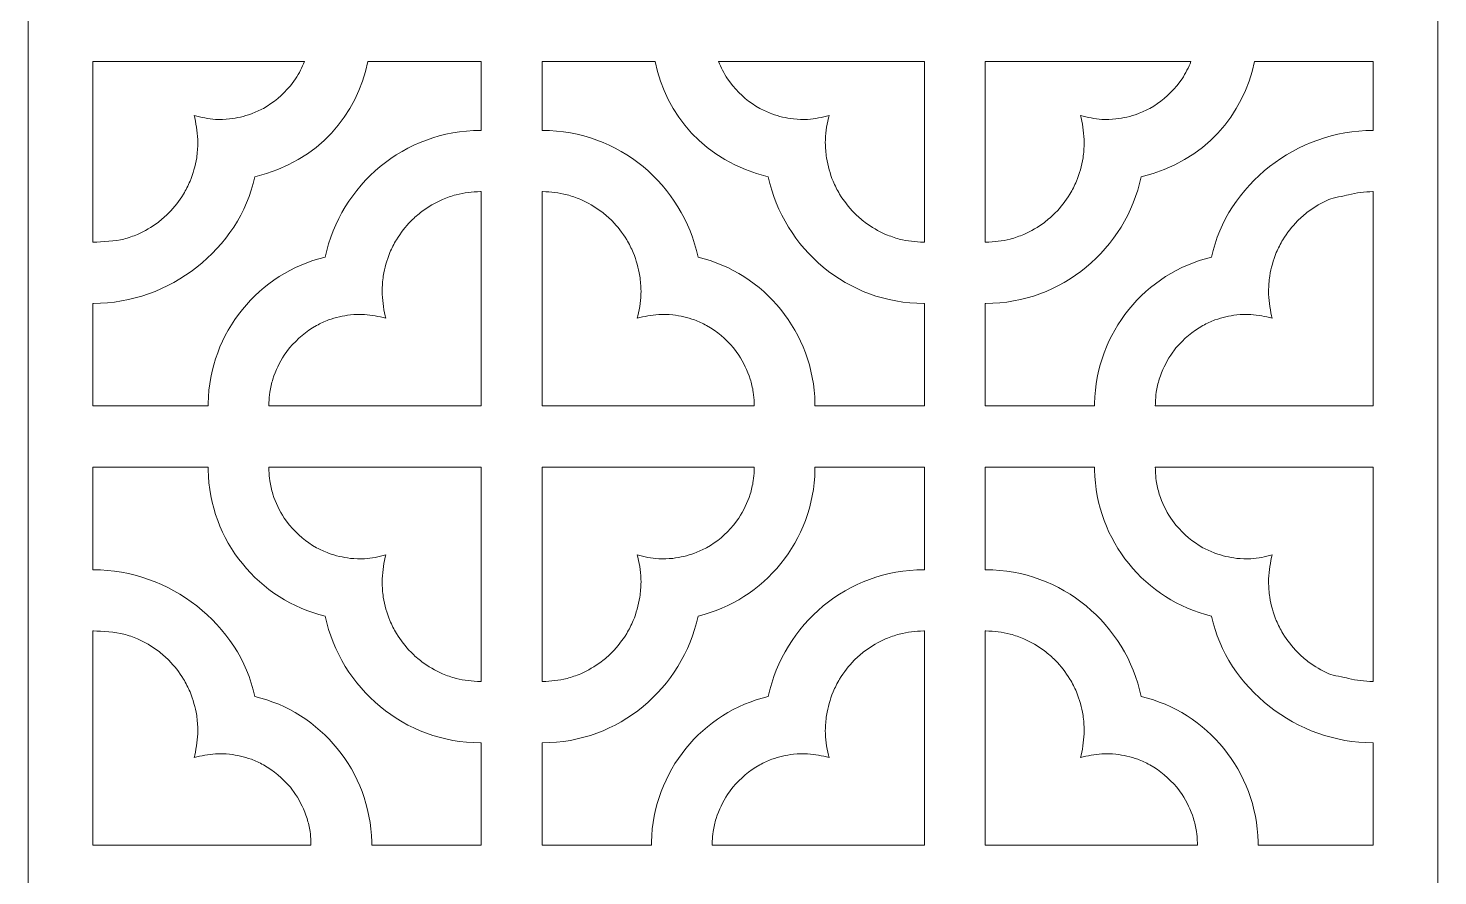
# Model space of a CAD drawing. Header units: centimetres. Extents: x -20.1 to -10.4, y -9.5 to 9.5.
# Drawn here: x -20.102 to -15.43, y -5.005 to -2.195 of the extents above; entities that cross this region are included whole.
import ezdxf

# ---------------------------------------------------------------- set-up
doc = ezdxf.new("R2010")
doc.units = ezdxf.units.CM
doc.header["$MEASUREMENT"] = 0
doc.layers.add('layer 1', color=7, linetype='Continuous')

msp = doc.modelspace()

# ---------------------------------------------------------------- linework, layer by layer
at = {"layer": 'layer 1', "color": 250, "lineweight": 9}
for points, knots in [([(-20.10224, 9.5), (-20.10224, 9.5), (-15.43014, 9.5), (-15.43014, 9.5), (-15.43014, 9.5), (-15.43014, 9.5), (-15.43014, -9.5), (-15.43014, -9.5), (-15.43014, -9.5), (-15.43014, -9.5), (-20.10224, -9.5), (-20.10224, -9.5), (-20.10224, -9.5), (-20.10224, -9.5), (-20.10224, 9.5), (-20.10224, 9.5)], [0, 0, 0, 0, 0.2, 0.2, 0.2, 0.2, 0.4, 0.4, 0.4, 0.4, 0.6, 0.6, 0.6, 0.6, 1, 1, 1, 1]), ([(-18.60055, -2.3056), (-18.60055, -2.3056), (-18.60055, -2.3056), (-18.60055, -2.3056), (-18.60055, -2.3056), (-18.60055, -2.3056), (-18.97601, -2.3056), (-18.97601, -2.3056), (-18.97601, -2.3056), (-19.01273, -2.48016), (-19.1377, -2.63656), (-19.35104, -2.68724), (-19.35104, -2.68724), (-19.40245, -2.92702), (-19.63401, -3.1076), (-19.88623, -3.1076), (-19.88623, -3.1076), (-19.88645, -3.1076), (-19.88731, -3.1076), (-19.88844, -3.1076), (-19.88844, -3.1076), (-19.88844, -3.1076), (-19.88844, -3.44745), (-19.88844, -3.44745), (-19.88844, -3.44745), (-19.88844, -3.44745), (-19.50574, -3.44745), (-19.50574, -3.44745), (-19.50574, -3.44745), (-19.50574, -3.44372), (-19.5057, -3.44034), (-19.5057, -3.43919), (-19.5057, -3.43919), (-19.50155, -3.20343), (-19.33706, -3.00601), (-19.11817, -2.95402), (-19.11817, -2.95402), (-19.06679, -2.71423), (-18.855, -2.53366), (-18.60279, -2.53366), (-18.60279, -2.53366), (-18.60264, -2.53366), (-18.6018, -2.53366), (-18.60055, -2.53366), (-18.60055, -2.53366), (-18.60055, -2.45764), (-18.60055, -2.38161), (-18.60055, -2.3056)], [0, 0, 0, 0, 0.0769231, 0.0769231, 0.0769231, 0.0769231, 0.1538462, 0.1538462, 0.1538462, 0.1538462, 0.2307692, 0.2307692, 0.2307692, 0.2307692, 0.3076923, 0.3076923, 0.3076923, 0.3076923, 0.3846154, 0.3846154, 0.3846154, 0.3846154, 0.4615385, 0.4615385, 0.4615385, 0.4615385, 0.5384615, 0.5384615, 0.5384615, 0.5384615, 0.6153846, 0.6153846, 0.6153846, 0.6153846, 0.6923077, 0.6923077, 0.6923077, 0.6923077, 0.7692308, 0.7692308, 0.7692308, 0.7692308, 0.8461538, 0.8461538, 0.8461538, 0.8461538, 1, 1, 1, 1]), ([(-19.18643, -2.3056), (-19.18643, -2.3056), (-19.18643, -2.3056), (-19.18643, -2.3056), (-19.18643, -2.3056), (-19.18643, -2.3056), (-19.88844, -2.3056), (-19.88844, -2.3056), (-19.88844, -2.3056), (-19.88844, -2.3056), (-19.88844, -2.90446), (-19.88844, -2.90446), (-19.88844, -2.90446), (-19.88731, -2.90446), (-19.88645, -2.90447), (-19.88623, -2.90448), (-19.88623, -2.90448), (-19.85794, -2.90376), (-19.81276, -2.90056), (-19.78519, -2.89411), (-19.78519, -2.89411), (-19.76962, -2.88962), (-19.75502, -2.88462), (-19.73994, -2.87861), (-19.73994, -2.87861), (-19.71527, -2.86728), (-19.69382, -2.85478), (-19.67169, -2.83887), (-19.67169, -2.83887), (-19.65911, -2.82887), (-19.64755, -2.81872), (-19.63596, -2.80756), (-19.63596, -2.80756), (-19.61727, -2.78774), (-19.60193, -2.76805), (-19.58728, -2.74502), (-19.58728, -2.74502), (-19.57929, -2.73096), (-19.57227, -2.71717), (-19.56567, -2.7024), (-19.56567, -2.7024), (-19.55553, -2.6765), (-19.54871, -2.65217), (-19.54384, -2.62475), (-19.54384, -2.62475), (-19.54171, -2.60782), (-19.54046, -2.59163), (-19.54007, -2.57458), (-19.54007, -2.57458), (-19.54079, -2.54597), (-19.54395, -2.52029), (-19.55032, -2.49242), (-19.55032, -2.49242), (-19.55108, -2.48974), (-19.55183, -2.48711), (-19.55265, -2.48448), (-19.55265, -2.48448), (-19.52862, -2.49125), (-19.50623, -2.49518), (-19.48123, -2.49711), (-19.48123, -2.49711), (-19.46549, -2.49751), (-19.45052, -2.49714), (-19.43485, -2.49594), (-19.43485, -2.49594), (-19.40946, -2.49266), (-19.38682, -2.4874), (-19.36258, -2.47908), (-19.36258, -2.47908), (-19.34877, -2.47356), (-19.33589, -2.46765), (-19.3227, -2.46081), (-19.3227, -2.46081), (-19.28747, -2.44029), (-19.25994, -2.4173), (-19.23332, -2.38625), (-19.23332, -2.38625), (-19.23332, -2.38625), (-19.21586, -2.36267), (-19.21586, -2.36267), (-19.21586, -2.36267), (-19.20391, -2.34383), (-19.1941, -2.32484), (-19.18643, -2.3056)], [0, 0, 0, 0, 0.0454545, 0.0454545, 0.0454545, 0.0454545, 0.0909091, 0.0909091, 0.0909091, 0.0909091, 0.1363636, 0.1363636, 0.1363636, 0.1363636, 0.1818182, 0.1818182, 0.1818182, 0.1818182, 0.2272727, 0.2272727, 0.2272727, 0.2272727, 0.2727273, 0.2727273, 0.2727273, 0.2727273, 0.3181818, 0.3181818, 0.3181818, 0.3181818, 0.3636364, 0.3636364, 0.3636364, 0.3636364, 0.4090909, 0.4090909, 0.4090909, 0.4090909, 0.4545455, 0.4545455, 0.4545455, 0.4545455, 0.5, 0.5, 0.5, 0.5, 0.5454545, 0.5454545, 0.5454545, 0.5454545, 0.5909091, 0.5909091, 0.5909091, 0.5909091, 0.6363636, 0.6363636, 0.6363636, 0.6363636, 0.6818182, 0.6818182, 0.6818182, 0.6818182, 0.7272727, 0.7272727, 0.7272727, 0.7272727, 0.7727273, 0.7727273, 0.7727273, 0.7727273, 0.8181818, 0.8181818, 0.8181818, 0.8181818, 0.8636364, 0.8636364, 0.8636364, 0.8636364, 0.9090909, 0.9090909, 0.9090909, 0.9090909, 1, 1, 1, 1]), ([(-18.0247, -2.3056), (-18.0247, -2.3056), (-18.0247, -2.3056), (-18.0247, -2.3056), (-18.0247, -2.3056), (-18.0247, -2.3056), (-18.3985, -2.3056), (-18.3985, -2.3056), (-18.3985, -2.3056), (-18.3985, -2.38161), (-18.3985, -2.45764), (-18.3985, -2.53366), (-18.3985, -2.53366), (-18.39793, -2.53366), (-18.39754, -2.53366), (-18.39744, -2.53366), (-18.39744, -2.53366), (-18.14524, -2.53366), (-17.93345, -2.71423), (-17.88205, -2.95402), (-17.88205, -2.95402), (-17.66317, -3.00601), (-17.49867, -3.20343), (-17.49455, -3.43919), (-17.49455, -3.43919), (-17.49453, -3.44034), (-17.49453, -3.44372), (-17.49449, -3.44745), (-17.49449, -3.44745), (-17.49449, -3.44745), (-17.13158, -3.44745), (-17.13158, -3.44745), (-17.13158, -3.44745), (-17.13158, -3.44745), (-17.13158, -3.1076), (-17.13158, -3.1076), (-17.13158, -3.1076), (-17.13271, -3.1076), (-17.13357, -3.1076), (-17.13379, -3.1076), (-17.13379, -3.1076), (-17.38601, -3.1076), (-17.5978, -2.92702), (-17.64918, -2.68724), (-17.64918, -2.68724), (-17.86278, -2.63649), (-17.98793, -2.48014), (-18.0247, -2.3056)], [0, 0, 0, 0, 0.0769231, 0.0769231, 0.0769231, 0.0769231, 0.1538462, 0.1538462, 0.1538462, 0.1538462, 0.2307692, 0.2307692, 0.2307692, 0.2307692, 0.3076923, 0.3076923, 0.3076923, 0.3076923, 0.3846154, 0.3846154, 0.3846154, 0.3846154, 0.4615385, 0.4615385, 0.4615385, 0.4615385, 0.5384615, 0.5384615, 0.5384615, 0.5384615, 0.6153846, 0.6153846, 0.6153846, 0.6153846, 0.6923077, 0.6923077, 0.6923077, 0.6923077, 0.7692308, 0.7692308, 0.7692308, 0.7692308, 0.8461538, 0.8461538, 0.8461538, 0.8461538, 1, 1, 1, 1]), ([(-17.13158, -2.3056), (-17.13158, -2.3056), (-17.13158, -2.3056), (-17.13158, -2.3056), (-17.13158, -2.3056), (-17.13158, -2.3056), (-17.8138, -2.3056), (-17.8138, -2.3056), (-17.8138, -2.3056), (-17.80612, -2.32485), (-17.79634, -2.34383), (-17.78438, -2.36267), (-17.78438, -2.36267), (-17.78438, -2.36267), (-17.76691, -2.38625), (-17.76691, -2.38625), (-17.76691, -2.38625), (-17.74029, -2.4173), (-17.71276, -2.44029), (-17.67754, -2.46081), (-17.67754, -2.46081), (-17.66436, -2.46765), (-17.65143, -2.47356), (-17.63767, -2.47908), (-17.63767, -2.47908), (-17.61342, -2.4874), (-17.59078, -2.49266), (-17.56539, -2.49594), (-17.56539, -2.49594), (-17.54972, -2.49714), (-17.53471, -2.49751), (-17.51902, -2.49711), (-17.51902, -2.49711), (-17.49404, -2.49518), (-17.4716, -2.49125), (-17.4476, -2.48448), (-17.4476, -2.48448), (-17.44838, -2.48711), (-17.44916, -2.48974), (-17.4499, -2.49242), (-17.4499, -2.49242), (-17.4563, -2.52029), (-17.45944, -2.54597), (-17.46018, -2.57458), (-17.46018, -2.57458), (-17.45974, -2.59163), (-17.45853, -2.60782), (-17.4564, -2.62475), (-17.4564, -2.62475), (-17.45152, -2.65217), (-17.44471, -2.6765), (-17.43458, -2.7024), (-17.43458, -2.7024), (-17.42793, -2.71717), (-17.42092, -2.73096), (-17.41294, -2.74502), (-17.41294, -2.74502), (-17.39829, -2.76805), (-17.38301, -2.78774), (-17.36429, -2.80756), (-17.36429, -2.80756), (-17.35272, -2.81872), (-17.34111, -2.82887), (-17.32854, -2.83887), (-17.32854, -2.83887), (-17.30643, -2.85478), (-17.28498, -2.86728), (-17.26026, -2.87861), (-17.26026, -2.87861), (-17.24522, -2.88462), (-17.2306, -2.88962), (-17.21506, -2.89411), (-17.21506, -2.89411), (-17.18749, -2.90056), (-17.16208, -2.90376), (-17.13379, -2.90448), (-17.13379, -2.90448), (-17.13357, -2.90447), (-17.13271, -2.90446), (-17.13158, -2.90446), (-17.13158, -2.90446), (-17.13158, -2.70484), (-17.13158, -2.50522), (-17.13158, -2.3056)], [0, 0, 0, 0, 0.0454545, 0.0454545, 0.0454545, 0.0454545, 0.0909091, 0.0909091, 0.0909091, 0.0909091, 0.1363636, 0.1363636, 0.1363636, 0.1363636, 0.1818182, 0.1818182, 0.1818182, 0.1818182, 0.2272727, 0.2272727, 0.2272727, 0.2272727, 0.2727273, 0.2727273, 0.2727273, 0.2727273, 0.3181818, 0.3181818, 0.3181818, 0.3181818, 0.3636364, 0.3636364, 0.3636364, 0.3636364, 0.4090909, 0.4090909, 0.4090909, 0.4090909, 0.4545455, 0.4545455, 0.4545455, 0.4545455, 0.5, 0.5, 0.5, 0.5, 0.5454545, 0.5454545, 0.5454545, 0.5454545, 0.5909091, 0.5909091, 0.5909091, 0.5909091, 0.6363636, 0.6363636, 0.6363636, 0.6363636, 0.6818182, 0.6818182, 0.6818182, 0.6818182, 0.7272727, 0.7272727, 0.7272727, 0.7272727, 0.7727273, 0.7727273, 0.7727273, 0.7727273, 0.8181818, 0.8181818, 0.8181818, 0.8181818, 0.8636364, 0.8636364, 0.8636364, 0.8636364, 0.9090909, 0.9090909, 0.9090909, 0.9090909, 1, 1, 1, 1]), ([(-15.64396, -2.3056), (-15.64396, -2.3056), (-15.64396, -2.3056), (-15.64396, -2.3056), (-15.64396, -2.3056), (-15.64396, -2.3056), (-16.03756, -2.3056), (-16.03756, -2.3056), (-16.03756, -2.3056), (-16.07437, -2.48014), (-16.19946, -2.63649), (-16.41306, -2.68724), (-16.41306, -2.68724), (-16.46443, -2.92702), (-16.67625, -3.1076), (-16.92848, -3.1076), (-16.92848, -3.1076), (-16.92869, -3.1076), (-16.92955, -3.1076), (-16.9307, -3.1076), (-16.9307, -3.1076), (-16.9307, -3.1076), (-16.9307, -3.44745), (-16.9307, -3.44745), (-16.9307, -3.44745), (-16.9307, -3.44745), (-16.56775, -3.44745), (-16.56775, -3.44745), (-16.56775, -3.44745), (-16.56775, -3.44372), (-16.56773, -3.44034), (-16.56769, -3.43919), (-16.56769, -3.43919), (-16.56358, -3.20343), (-16.39909, -3.00601), (-16.1802, -2.95402), (-16.1802, -2.95402), (-16.12882, -2.71423), (-15.89726, -2.53366), (-15.64505, -2.53366), (-15.64505, -2.53366), (-15.64505, -2.53366), (-15.64458, -2.53366), (-15.64396, -2.53366), (-15.64396, -2.53366), (-15.64396, -2.45764), (-15.64396, -2.38161), (-15.64396, -2.3056)], [0, 0, 0, 0, 0.0769231, 0.0769231, 0.0769231, 0.0769231, 0.1538462, 0.1538462, 0.1538462, 0.1538462, 0.2307692, 0.2307692, 0.2307692, 0.2307692, 0.3076923, 0.3076923, 0.3076923, 0.3076923, 0.3846154, 0.3846154, 0.3846154, 0.3846154, 0.4615385, 0.4615385, 0.4615385, 0.4615385, 0.5384615, 0.5384615, 0.5384615, 0.5384615, 0.6153846, 0.6153846, 0.6153846, 0.6153846, 0.6923077, 0.6923077, 0.6923077, 0.6923077, 0.7692308, 0.7692308, 0.7692308, 0.7692308, 0.8461538, 0.8461538, 0.8461538, 0.8461538, 1, 1, 1, 1]), ([(-16.24846, -2.3056), (-16.24846, -2.3056), (-16.24846, -2.3056), (-16.24846, -2.3056), (-16.24846, -2.3056), (-16.24846, -2.3056), (-16.9307, -2.3056), (-16.9307, -2.3056), (-16.9307, -2.3056), (-16.9307, -2.50522), (-16.9307, -2.70484), (-16.9307, -2.90446), (-16.9307, -2.90446), (-16.92955, -2.90446), (-16.92869, -2.90447), (-16.92848, -2.90448), (-16.92848, -2.90448), (-16.90018, -2.90376), (-16.87477, -2.90056), (-16.84718, -2.89411), (-16.84718, -2.89411), (-16.83165, -2.88962), (-16.81703, -2.88462), (-16.80202, -2.87861), (-16.80202, -2.87861), (-16.77728, -2.86728), (-16.7558, -2.85478), (-16.73372, -2.83887), (-16.73372, -2.83887), (-16.72114, -2.82887), (-16.70956, -2.81872), (-16.69799, -2.80756), (-16.69799, -2.80756), (-16.67928, -2.78774), (-16.66392, -2.76805), (-16.64931, -2.74502), (-16.64931, -2.74502), (-16.64132, -2.73096), (-16.63432, -2.71717), (-16.62768, -2.7024), (-16.62768, -2.7024), (-16.61753, -2.6765), (-16.61074, -2.65217), (-16.60585, -2.62475), (-16.60585, -2.62475), (-16.60372, -2.60782), (-16.60253, -2.59163), (-16.60208, -2.57458), (-16.60208, -2.57458), (-16.60282, -2.54597), (-16.606, -2.52029), (-16.61236, -2.49242), (-16.61236, -2.49242), (-16.61312, -2.48974), (-16.61387, -2.48711), (-16.61468, -2.48448), (-16.61468, -2.48448), (-16.59066, -2.49125), (-16.56824, -2.49518), (-16.54326, -2.49711), (-16.54326, -2.49711), (-16.52752, -2.49751), (-16.51255, -2.49714), (-16.49686, -2.49594), (-16.49686, -2.49594), (-16.47147, -2.49266), (-16.44885, -2.4874), (-16.42458, -2.47908), (-16.42458, -2.47908), (-16.4108, -2.47356), (-16.3979, -2.46765), (-16.38471, -2.46081), (-16.38471, -2.46081), (-16.34948, -2.44029), (-16.32199, -2.4173), (-16.29535, -2.38625), (-16.29535, -2.38625), (-16.29535, -2.38625), (-16.27789, -2.36267), (-16.27789, -2.36267), (-16.27789, -2.36267), (-16.26594, -2.34383), (-16.25613, -2.32485), (-16.24846, -2.3056)], [0, 0, 0, 0, 0.0454545, 0.0454545, 0.0454545, 0.0454545, 0.0909091, 0.0909091, 0.0909091, 0.0909091, 0.1363636, 0.1363636, 0.1363636, 0.1363636, 0.1818182, 0.1818182, 0.1818182, 0.1818182, 0.2272727, 0.2272727, 0.2272727, 0.2272727, 0.2727273, 0.2727273, 0.2727273, 0.2727273, 0.3181818, 0.3181818, 0.3181818, 0.3181818, 0.3636364, 0.3636364, 0.3636364, 0.3636364, 0.4090909, 0.4090909, 0.4090909, 0.4090909, 0.4545455, 0.4545455, 0.4545455, 0.4545455, 0.5, 0.5, 0.5, 0.5, 0.5454545, 0.5454545, 0.5454545, 0.5454545, 0.5909091, 0.5909091, 0.5909091, 0.5909091, 0.6363636, 0.6363636, 0.6363636, 0.6363636, 0.6818182, 0.6818182, 0.6818182, 0.6818182, 0.7272727, 0.7272727, 0.7272727, 0.7272727, 0.7727273, 0.7727273, 0.7727273, 0.7727273, 0.8181818, 0.8181818, 0.8181818, 0.8181818, 0.8636364, 0.8636364, 0.8636364, 0.8636364, 0.9090909, 0.9090909, 0.9090909, 0.9090909, 1, 1, 1, 1]), ([(-19.30433, -3.44745), (-19.30433, -3.44745), (-19.30433, -3.44745), (-19.30433, -3.44745), (-19.30433, -3.44745), (-19.3043, -3.44265), (-19.30424, -3.43797), (-19.30418, -3.43617), (-19.30418, -3.43617), (-19.30375, -3.42494), (-19.30283, -3.41366), (-19.30133, -3.40194), (-19.30133, -3.40194), (-19.29868, -3.38694), (-19.29544, -3.37277), (-19.2913, -3.35811), (-19.2913, -3.35811), (-19.28155, -3.32909), (-19.26974, -3.30437), (-19.25336, -3.27858), (-19.25336, -3.27858), (-19.25336, -3.27858), (-19.23588, -3.25501), (-19.23588, -3.25501), (-19.23588, -3.25501), (-19.20928, -3.22395), (-19.18176, -3.20096), (-19.14653, -3.18044), (-19.14653, -3.18044), (-19.13335, -3.1736), (-19.12041, -3.16769), (-19.10665, -3.16217), (-19.10665, -3.16217), (-19.0824, -3.15386), (-19.05978, -3.14861), (-19.03436, -3.14533), (-19.03436, -3.14533), (-19.01869, -3.14412), (-19.00372, -3.14374), (-18.98802, -3.14415), (-18.98802, -3.14415), (-18.96303, -3.14608), (-18.94059, -3.15), (-18.9166, -3.15677), (-18.9166, -3.15677), (-18.91735, -3.15415), (-18.91815, -3.15151), (-18.9189, -3.14883), (-18.9189, -3.14883), (-18.92529, -3.12097), (-18.92845, -3.09529), (-18.92915, -3.06668), (-18.92915, -3.06668), (-18.92872, -3.04963), (-18.92755, -3.03343), (-18.92539, -3.01651), (-18.92539, -3.01651), (-18.92053, -2.98909), (-18.9137, -2.96476), (-18.90357, -2.93885), (-18.90357, -2.93885), (-18.89695, -2.92409), (-18.88995, -2.9103), (-18.88193, -2.89625), (-18.88193, -2.89625), (-18.86729, -2.8732), (-18.85198, -2.85351), (-18.83329, -2.8337), (-18.83329, -2.8337), (-18.82169, -2.82253), (-18.81011, -2.81238), (-18.79753, -2.80238), (-18.79753, -2.80238), (-18.77542, -2.78648), (-18.75397, -2.77398), (-18.72925, -2.76264), (-18.72925, -2.76264), (-18.71422, -2.75663), (-18.69962, -2.75163), (-18.68405, -2.74715), (-18.68405, -2.74715), (-18.65648, -2.74068), (-18.63107, -2.7375), (-18.60279, -2.73677), (-18.60279, -2.73677), (-18.60266, -2.73678), (-18.60182, -2.73678), (-18.60055, -2.73679), (-18.60055, -2.73679), (-18.60055, -2.73679), (-18.60055, -3.44745), (-18.60055, -3.44745), (-18.60055, -3.44745), (-18.60055, -3.44745), (-19.30433, -3.44745), (-19.30433, -3.44745)], [0, 0, 0, 0, 0.04, 0.04, 0.04, 0.04, 0.08, 0.08, 0.08, 0.08, 0.12, 0.12, 0.12, 0.12, 0.16, 0.16, 0.16, 0.16, 0.2, 0.2, 0.2, 0.2, 0.24, 0.24, 0.24, 0.24, 0.28, 0.28, 0.28, 0.28, 0.32, 0.32, 0.32, 0.32, 0.36, 0.36, 0.36, 0.36, 0.4, 0.4, 0.4, 0.4, 0.44, 0.44, 0.44, 0.44, 0.48, 0.48, 0.48, 0.48, 0.52, 0.52, 0.52, 0.52, 0.56, 0.56, 0.56, 0.56, 0.6, 0.6, 0.6, 0.6, 0.64, 0.64, 0.64, 0.64, 0.68, 0.68, 0.68, 0.68, 0.72, 0.72, 0.72, 0.72, 0.76, 0.76, 0.76, 0.76, 0.8, 0.8, 0.8, 0.8, 0.84, 0.84, 0.84, 0.84, 0.88, 0.88, 0.88, 0.88, 0.92, 0.92, 0.92, 0.92, 1, 1, 1, 1]), ([(-17.6959, -3.44745), (-17.6959, -3.44745), (-17.6959, -3.44745), (-17.6959, -3.44745), (-17.6959, -3.44745), (-17.69594, -3.44265), (-17.69598, -3.43797), (-17.69607, -3.43617), (-17.69607, -3.43617), (-17.69648, -3.42494), (-17.69744, -3.41366), (-17.69889, -3.40194), (-17.69889, -3.40194), (-17.70156, -3.38694), (-17.7048, -3.37277), (-17.70894, -3.35811), (-17.70894, -3.35811), (-17.71869, -3.32909), (-17.73048, -3.30437), (-17.74687, -3.27858), (-17.74687, -3.27858), (-17.74687, -3.27858), (-17.76432, -3.25501), (-17.76432, -3.25501), (-17.76432, -3.25501), (-17.79096, -3.22395), (-17.81847, -3.20096), (-17.85371, -3.18044), (-17.85371, -3.18044), (-17.86689, -3.1736), (-17.8798, -3.16769), (-17.89358, -3.16217), (-17.89358, -3.16217), (-17.91782, -3.15386), (-17.94047, -3.14861), (-17.96586, -3.14533), (-17.96586, -3.14533), (-17.98155, -3.14412), (-17.9965, -3.14374), (-18.01225, -3.14415), (-18.01225, -3.14415), (-18.03723, -3.14608), (-18.05963, -3.15), (-18.08365, -3.15677), (-18.08365, -3.15677), (-18.08285, -3.15415), (-18.08209, -3.15151), (-18.08135, -3.14883), (-18.08135, -3.14883), (-18.07495, -3.12097), (-18.07179, -3.09529), (-18.07108, -3.06668), (-18.07108, -3.06668), (-18.0715, -3.04963), (-18.07272, -3.03343), (-18.07485, -3.01651), (-18.07485, -3.01651), (-18.07971, -2.98909), (-18.08654, -2.96476), (-18.09667, -2.93885), (-18.09667, -2.93885), (-18.10328, -2.92409), (-18.11029, -2.9103), (-18.11829, -2.89625), (-18.11829, -2.89625), (-18.13293, -2.8732), (-18.1483, -2.85351), (-18.16696, -2.8337), (-18.16696, -2.8337), (-18.17855, -2.82253), (-18.19012, -2.81238), (-18.20271, -2.80238), (-18.20271, -2.80238), (-18.22482, -2.78648), (-18.24628, -2.77398), (-18.27099, -2.76264), (-18.27099, -2.76264), (-18.28602, -2.75663), (-18.30063, -2.75163), (-18.31615, -2.74715), (-18.31615, -2.74715), (-18.34374, -2.74068), (-18.36917, -2.7375), (-18.39744, -2.73677), (-18.39744, -2.73677), (-18.39754, -2.73677), (-18.39793, -2.73678), (-18.3985, -2.73679), (-18.3985, -2.73679), (-18.3985, -2.73679), (-18.3985, -3.44745), (-18.3985, -3.44745), (-18.3985, -3.44745), (-18.3985, -3.44745), (-17.6959, -3.44745), (-17.6959, -3.44745)], [0, 0, 0, 0, 0.04, 0.04, 0.04, 0.04, 0.08, 0.08, 0.08, 0.08, 0.12, 0.12, 0.12, 0.12, 0.16, 0.16, 0.16, 0.16, 0.2, 0.2, 0.2, 0.2, 0.24, 0.24, 0.24, 0.24, 0.28, 0.28, 0.28, 0.28, 0.32, 0.32, 0.32, 0.32, 0.36, 0.36, 0.36, 0.36, 0.4, 0.4, 0.4, 0.4, 0.44, 0.44, 0.44, 0.44, 0.48, 0.48, 0.48, 0.48, 0.52, 0.52, 0.52, 0.52, 0.56, 0.56, 0.56, 0.56, 0.6, 0.6, 0.6, 0.6, 0.64, 0.64, 0.64, 0.64, 0.68, 0.68, 0.68, 0.68, 0.72, 0.72, 0.72, 0.72, 0.76, 0.76, 0.76, 0.76, 0.8, 0.8, 0.8, 0.8, 0.84, 0.84, 0.84, 0.84, 0.88, 0.88, 0.88, 0.88, 0.92, 0.92, 0.92, 0.92, 1, 1, 1, 1]), ([(-16.3664, -3.44745), (-16.3664, -3.44745), (-16.3664, -3.44745), (-16.3664, -3.44745), (-16.3664, -3.44745), (-16.36633, -3.44265), (-16.36627, -3.43797), (-16.36621, -3.43617), (-16.36621, -3.43617), (-16.3658, -3.42494), (-16.36486, -3.41366), (-16.36336, -3.40194), (-16.36336, -3.40194), (-16.36071, -3.38694), (-16.35747, -3.37277), (-16.35331, -3.35811), (-16.35331, -3.35811), (-16.34357, -3.32909), (-16.33177, -3.30437), (-16.31539, -3.27858), (-16.31539, -3.27858), (-16.31539, -3.27858), (-16.29793, -3.25501), (-16.29793, -3.25501), (-16.29793, -3.25501), (-16.27129, -3.22395), (-16.24379, -3.20096), (-16.20857, -3.18044), (-16.20857, -3.18044), (-16.19536, -3.1736), (-16.18246, -3.16769), (-16.16868, -3.16217), (-16.16868, -3.16217), (-16.14441, -3.15386), (-16.12181, -3.14861), (-16.09642, -3.14533), (-16.09642, -3.14533), (-16.08071, -3.14412), (-16.06576, -3.14374), (-16.05004, -3.14415), (-16.05004, -3.14415), (-16.02504, -3.14608), (-16.0026, -3.15), (-15.97861, -3.15677), (-15.97861, -3.15677), (-15.97938, -3.15415), (-15.98016, -3.15151), (-15.98093, -3.14883), (-15.98093, -3.14883), (-15.9873, -3.12097), (-15.99046, -3.09529), (-15.9912, -3.06668), (-15.9912, -3.06668), (-15.99075, -3.04963), (-15.98956, -3.03343), (-15.98743, -3.01651), (-15.98743, -3.01651), (-15.98255, -2.98909), (-15.97574, -2.96476), (-15.96558, -2.93885), (-15.96558, -2.93885), (-15.95896, -2.92409), (-15.95196, -2.9103), (-15.94396, -2.89625), (-15.94396, -2.89625), (-15.92932, -2.8732), (-15.91398, -2.85351), (-15.89529, -2.8337), (-15.89529, -2.8337), (-15.88372, -2.82253), (-15.87214, -2.81238), (-15.85956, -2.80238), (-15.85956, -2.80238), (-15.83745, -2.78648), (-15.81598, -2.77398), (-15.79127, -2.76264), (-15.79127, -2.76264), (-15.77625, -2.75663), (-15.74183, -2.75163), (-15.72631, -2.74715), (-15.72631, -2.74715), (-15.6987, -2.74068), (-15.67331, -2.7375), (-15.64505, -2.73677), (-15.64505, -2.73677), (-15.64505, -2.73677), (-15.64458, -2.73678), (-15.64396, -2.73679), (-15.64396, -2.73679), (-15.64396, -2.73679), (-15.64396, -3.44745), (-15.64396, -3.44745), (-15.64396, -3.44745), (-15.64396, -3.44745), (-16.3664, -3.44745), (-16.3664, -3.44745)], [0, 0, 0, 0, 0.04, 0.04, 0.04, 0.04, 0.08, 0.08, 0.08, 0.08, 0.12, 0.12, 0.12, 0.12, 0.16, 0.16, 0.16, 0.16, 0.2, 0.2, 0.2, 0.2, 0.24, 0.24, 0.24, 0.24, 0.28, 0.28, 0.28, 0.28, 0.32, 0.32, 0.32, 0.32, 0.36, 0.36, 0.36, 0.36, 0.4, 0.4, 0.4, 0.4, 0.44, 0.44, 0.44, 0.44, 0.48, 0.48, 0.48, 0.48, 0.52, 0.52, 0.52, 0.52, 0.56, 0.56, 0.56, 0.56, 0.6, 0.6, 0.6, 0.6, 0.64, 0.64, 0.64, 0.64, 0.68, 0.68, 0.68, 0.68, 0.72, 0.72, 0.72, 0.72, 0.76, 0.76, 0.76, 0.76, 0.8, 0.8, 0.8, 0.8, 0.84, 0.84, 0.84, 0.84, 0.88, 0.88, 0.88, 0.88, 0.92, 0.92, 0.92, 0.92, 1, 1, 1, 1]), ([(-18.96352, -4.90414), (-18.96352, -4.90414), (-18.96352, -4.90414), (-18.96352, -4.90414), (-18.96352, -4.90414), (-18.96352, -4.90414), (-18.60055, -4.90414), (-18.60055, -4.90414), (-18.60055, -4.90414), (-18.60055, -4.90414), (-18.60055, -4.56432), (-18.60055, -4.56432), (-18.60055, -4.56432), (-18.6018, -4.56432), (-18.60264, -4.56433), (-18.60279, -4.56433), (-18.60279, -4.56433), (-18.855, -4.56433), (-19.06679, -4.38375), (-19.11817, -4.14396), (-19.11817, -4.14396), (-19.33706, -4.09197), (-19.50155, -3.89456), (-19.5057, -3.65879), (-19.5057, -3.65879), (-19.5057, -3.65764), (-19.50574, -3.65426), (-19.50574, -3.65053), (-19.50574, -3.65053), (-19.50574, -3.65053), (-19.88844, -3.65053), (-19.88844, -3.65053), (-19.88844, -3.65053), (-19.88844, -3.65053), (-19.88844, -3.99038), (-19.88844, -3.99038), (-19.88844, -3.99038), (-19.88731, -3.99038), (-19.88645, -3.99038), (-19.88623, -3.99038), (-19.88623, -3.99038), (-19.63401, -3.99038), (-19.40245, -4.17096), (-19.35104, -4.41074), (-19.35104, -4.41074), (-19.13309, -4.46251), (-18.96906, -4.6585), (-18.96361, -4.89295), (-18.96361, -4.89295), (-18.96357, -4.89482), (-18.96352, -4.89948), (-18.96352, -4.90414)], [0, 0, 0, 0, 0.0714286, 0.0714286, 0.0714286, 0.0714286, 0.1428571, 0.1428571, 0.1428571, 0.1428571, 0.2142857, 0.2142857, 0.2142857, 0.2142857, 0.2857143, 0.2857143, 0.2857143, 0.2857143, 0.3571429, 0.3571429, 0.3571429, 0.3571429, 0.4285714, 0.4285714, 0.4285714, 0.4285714, 0.5, 0.5, 0.5, 0.5, 0.5714286, 0.5714286, 0.5714286, 0.5714286, 0.6428571, 0.6428571, 0.6428571, 0.6428571, 0.7142857, 0.7142857, 0.7142857, 0.7142857, 0.7857143, 0.7857143, 0.7857143, 0.7857143, 0.8571429, 0.8571429, 0.8571429, 0.8571429, 1, 1, 1, 1]), ([(-19.30433, -3.65053), (-19.30433, -3.65053), (-19.30433, -3.65053), (-19.30433, -3.65053), (-19.30433, -3.65053), (-19.3043, -3.65533), (-19.30424, -3.66001), (-19.30418, -3.66181), (-19.30418, -3.66181), (-19.30375, -3.67304), (-19.30283, -3.68432), (-19.30133, -3.69604), (-19.30133, -3.69604), (-19.29868, -3.71104), (-19.29544, -3.72521), (-19.2913, -3.73987), (-19.2913, -3.73987), (-19.28155, -3.76889), (-19.26974, -3.79361), (-19.25336, -3.8194), (-19.25336, -3.8194), (-19.25336, -3.8194), (-19.23588, -3.84296), (-19.23588, -3.84296), (-19.23588, -3.84296), (-19.20928, -3.87403), (-19.18176, -3.89702), (-19.14653, -3.91753), (-19.14653, -3.91753), (-19.13335, -3.92438), (-19.12041, -3.93029), (-19.10665, -3.93581), (-19.10665, -3.93581), (-19.0824, -3.94412), (-19.05978, -3.94938), (-19.03436, -3.95265), (-19.03436, -3.95265), (-19.01869, -3.95388), (-19.00372, -3.95424), (-18.98802, -3.95383), (-18.98802, -3.95383), (-18.96303, -3.9519), (-18.94059, -3.94798), (-18.9166, -3.94121), (-18.9166, -3.94121), (-18.91735, -3.94383), (-18.91815, -3.94647), (-18.9189, -3.94915), (-18.9189, -3.94915), (-18.92529, -3.97701), (-18.92845, -4.00269), (-18.92915, -4.0313), (-18.92915, -4.0313), (-18.92872, -4.04835), (-18.92755, -4.06455), (-18.92539, -4.08148), (-18.92539, -4.08148), (-18.92053, -4.10889), (-18.9137, -4.13322), (-18.90357, -4.15913), (-18.90357, -4.15913), (-18.89695, -4.17389), (-18.88995, -4.18769), (-18.88193, -4.20173), (-18.88193, -4.20173), (-18.86729, -4.22478), (-18.85198, -4.24447), (-18.83329, -4.26428), (-18.83329, -4.26428), (-18.82169, -4.27545), (-18.81011, -4.2856), (-18.79753, -4.2956), (-18.79753, -4.2956), (-18.77542, -4.31151), (-18.75397, -4.324), (-18.72925, -4.33533), (-18.72925, -4.33533), (-18.71422, -4.34133), (-18.69962, -4.34635), (-18.68405, -4.35083), (-18.68405, -4.35083), (-18.65648, -4.3573), (-18.63107, -4.36048), (-18.60279, -4.36121), (-18.60279, -4.36121), (-18.60266, -4.3612), (-18.60182, -4.3612), (-18.60055, -4.36119), (-18.60055, -4.36119), (-18.60055, -4.36119), (-18.60055, -3.65053), (-18.60055, -3.65053), (-18.60055, -3.65053), (-18.60055, -3.65053), (-19.30433, -3.65053), (-19.30433, -3.65053)], [0, 0, 0, 0, 0.04, 0.04, 0.04, 0.04, 0.08, 0.08, 0.08, 0.08, 0.12, 0.12, 0.12, 0.12, 0.16, 0.16, 0.16, 0.16, 0.2, 0.2, 0.2, 0.2, 0.24, 0.24, 0.24, 0.24, 0.28, 0.28, 0.28, 0.28, 0.32, 0.32, 0.32, 0.32, 0.36, 0.36, 0.36, 0.36, 0.4, 0.4, 0.4, 0.4, 0.44, 0.44, 0.44, 0.44, 0.48, 0.48, 0.48, 0.48, 0.52, 0.52, 0.52, 0.52, 0.56, 0.56, 0.56, 0.56, 0.6, 0.6, 0.6, 0.6, 0.64, 0.64, 0.64, 0.64, 0.68, 0.68, 0.68, 0.68, 0.72, 0.72, 0.72, 0.72, 0.76, 0.76, 0.76, 0.76, 0.8, 0.8, 0.8, 0.8, 0.84, 0.84, 0.84, 0.84, 0.88, 0.88, 0.88, 0.88, 0.92, 0.92, 0.92, 0.92, 1, 1, 1, 1]), ([(-18.03674, -4.90414), (-18.03674, -4.90414), (-18.03674, -4.90414), (-18.03674, -4.90414), (-18.03674, -4.90414), (-18.03674, -4.90414), (-18.3985, -4.90414), (-18.3985, -4.90414), (-18.3985, -4.90414), (-18.3985, -4.90414), (-18.3985, -4.56432), (-18.3985, -4.56432), (-18.3985, -4.56432), (-18.39793, -4.56433), (-18.39754, -4.56433), (-18.39744, -4.56433), (-18.39744, -4.56433), (-18.14524, -4.56433), (-17.93345, -4.38375), (-17.88205, -4.14396), (-17.88205, -4.14396), (-17.66317, -4.09197), (-17.49867, -3.89456), (-17.49455, -3.65879), (-17.49455, -3.65879), (-17.49453, -3.65764), (-17.49453, -3.65426), (-17.49449, -3.65053), (-17.49449, -3.65053), (-17.49449, -3.65053), (-17.13158, -3.65053), (-17.13158, -3.65053), (-17.13158, -3.65053), (-17.13158, -3.65053), (-17.13158, -3.99038), (-17.13158, -3.99038), (-17.13158, -3.99038), (-17.13271, -3.99038), (-17.13357, -3.99038), (-17.13379, -3.99038), (-17.13379, -3.99038), (-17.38601, -3.99038), (-17.5978, -4.17096), (-17.64918, -4.41074), (-17.64918, -4.41074), (-17.86716, -4.46251), (-18.03118, -4.6585), (-18.03662, -4.89295), (-18.03662, -4.89295), (-18.03666, -4.89482), (-18.03672, -4.89948), (-18.03674, -4.90414)], [0, 0, 0, 0, 0.0714286, 0.0714286, 0.0714286, 0.0714286, 0.1428571, 0.1428571, 0.1428571, 0.1428571, 0.2142857, 0.2142857, 0.2142857, 0.2142857, 0.2857143, 0.2857143, 0.2857143, 0.2857143, 0.3571429, 0.3571429, 0.3571429, 0.3571429, 0.4285714, 0.4285714, 0.4285714, 0.4285714, 0.5, 0.5, 0.5, 0.5, 0.5714286, 0.5714286, 0.5714286, 0.5714286, 0.6428571, 0.6428571, 0.6428571, 0.6428571, 0.7142857, 0.7142857, 0.7142857, 0.7142857, 0.7857143, 0.7857143, 0.7857143, 0.7857143, 0.8571429, 0.8571429, 0.8571429, 0.8571429, 1, 1, 1, 1]), ([(-17.6959, -3.65053), (-17.6959, -3.65053), (-17.6959, -3.65053), (-17.6959, -3.65053), (-17.6959, -3.65053), (-17.69594, -3.65533), (-17.69598, -3.66001), (-17.69607, -3.66181), (-17.69607, -3.66181), (-17.69648, -3.67304), (-17.69744, -3.68432), (-17.69889, -3.69604), (-17.69889, -3.69604), (-17.70156, -3.71104), (-17.7048, -3.72521), (-17.70894, -3.73987), (-17.70894, -3.73987), (-17.71869, -3.76889), (-17.73048, -3.79361), (-17.74687, -3.8194), (-17.74687, -3.8194), (-17.74687, -3.8194), (-17.76432, -3.84296), (-17.76432, -3.84296), (-17.76432, -3.84296), (-17.79096, -3.87403), (-17.81847, -3.89702), (-17.85371, -3.91753), (-17.85371, -3.91753), (-17.86689, -3.92438), (-17.8798, -3.93029), (-17.89358, -3.93581), (-17.89358, -3.93581), (-17.91782, -3.94412), (-17.94047, -3.94938), (-17.96586, -3.95265), (-17.96586, -3.95265), (-17.98155, -3.95388), (-17.9965, -3.95424), (-18.01225, -3.95383), (-18.01225, -3.95383), (-18.03723, -3.9519), (-18.05963, -3.94798), (-18.08365, -3.94121), (-18.08365, -3.94121), (-18.08285, -3.94383), (-18.08209, -3.94647), (-18.08135, -3.94915), (-18.08135, -3.94915), (-18.07495, -3.97701), (-18.07179, -4.00269), (-18.07108, -4.0313), (-18.07108, -4.0313), (-18.0715, -4.04835), (-18.07272, -4.06455), (-18.07485, -4.08148), (-18.07485, -4.08148), (-18.07971, -4.10889), (-18.08654, -4.13322), (-18.09667, -4.15913), (-18.09667, -4.15913), (-18.10328, -4.17389), (-18.11029, -4.18769), (-18.11829, -4.20173), (-18.11829, -4.20173), (-18.13293, -4.22478), (-18.1483, -4.24447), (-18.16696, -4.26428), (-18.16696, -4.26428), (-18.17855, -4.27545), (-18.19012, -4.2856), (-18.20271, -4.2956), (-18.20271, -4.2956), (-18.22482, -4.31151), (-18.24628, -4.324), (-18.27099, -4.33533), (-18.27099, -4.33533), (-18.28602, -4.34133), (-18.30063, -4.34635), (-18.31615, -4.35083), (-18.31615, -4.35083), (-18.34374, -4.3573), (-18.36917, -4.36048), (-18.39744, -4.36121), (-18.39744, -4.36121), (-18.39754, -4.3612), (-18.39793, -4.3612), (-18.3985, -4.3612), (-18.3985, -4.3612), (-18.3985, -4.3612), (-18.3985, -3.65053), (-18.3985, -3.65053), (-18.3985, -3.65053), (-18.3985, -3.65053), (-17.6959, -3.65053), (-17.6959, -3.65053)], [0, 0, 0, 0, 0.04, 0.04, 0.04, 0.04, 0.08, 0.08, 0.08, 0.08, 0.12, 0.12, 0.12, 0.12, 0.16, 0.16, 0.16, 0.16, 0.2, 0.2, 0.2, 0.2, 0.24, 0.24, 0.24, 0.24, 0.28, 0.28, 0.28, 0.28, 0.32, 0.32, 0.32, 0.32, 0.36, 0.36, 0.36, 0.36, 0.4, 0.4, 0.4, 0.4, 0.44, 0.44, 0.44, 0.44, 0.48, 0.48, 0.48, 0.48, 0.52, 0.52, 0.52, 0.52, 0.56, 0.56, 0.56, 0.56, 0.6, 0.6, 0.6, 0.6, 0.64, 0.64, 0.64, 0.64, 0.68, 0.68, 0.68, 0.68, 0.72, 0.72, 0.72, 0.72, 0.76, 0.76, 0.76, 0.76, 0.8, 0.8, 0.8, 0.8, 0.84, 0.84, 0.84, 0.84, 0.88, 0.88, 0.88, 0.88, 0.92, 0.92, 0.92, 0.92, 1, 1, 1, 1]), ([(-16.02554, -4.90414), (-16.02554, -4.90414), (-16.02554, -4.90414), (-16.02554, -4.90414), (-16.02554, -4.90414), (-16.02554, -4.90414), (-15.64396, -4.90414), (-15.64396, -4.90414), (-15.64396, -4.90414), (-15.64396, -4.90414), (-15.64396, -4.56432), (-15.64396, -4.56432), (-15.64396, -4.56432), (-15.64458, -4.56433), (-15.64494, -4.56433), (-15.64494, -4.56433), (-15.64494, -4.56433), (-15.89726, -4.56433), (-16.12882, -4.38375), (-16.1802, -4.14396), (-16.1802, -4.14396), (-16.39909, -4.09197), (-16.56358, -3.89456), (-16.56769, -3.65879), (-16.56769, -3.65879), (-16.56773, -3.65764), (-16.56775, -3.65426), (-16.56775, -3.65053), (-16.56775, -3.65053), (-16.56775, -3.65053), (-16.9307, -3.65053), (-16.9307, -3.65053), (-16.9307, -3.65053), (-16.9307, -3.65053), (-16.9307, -3.99038), (-16.9307, -3.99038), (-16.9307, -3.99038), (-16.92955, -3.99038), (-16.92869, -3.99038), (-16.92848, -3.99038), (-16.92848, -3.99038), (-16.67625, -3.99038), (-16.46443, -4.17096), (-16.41306, -4.41074), (-16.41306, -4.41074), (-16.19513, -4.46251), (-16.03107, -4.6585), (-16.02561, -4.89295), (-16.02561, -4.89295), (-16.02558, -4.89482), (-16.02555, -4.89948), (-16.02554, -4.90414)], [0, 0, 0, 0, 0.0714286, 0.0714286, 0.0714286, 0.0714286, 0.1428571, 0.1428571, 0.1428571, 0.1428571, 0.2142857, 0.2142857, 0.2142857, 0.2142857, 0.2857143, 0.2857143, 0.2857143, 0.2857143, 0.3571429, 0.3571429, 0.3571429, 0.3571429, 0.4285714, 0.4285714, 0.4285714, 0.4285714, 0.5, 0.5, 0.5, 0.5, 0.5714286, 0.5714286, 0.5714286, 0.5714286, 0.6428571, 0.6428571, 0.6428571, 0.6428571, 0.7142857, 0.7142857, 0.7142857, 0.7142857, 0.7857143, 0.7857143, 0.7857143, 0.7857143, 0.8571429, 0.8571429, 0.8571429, 0.8571429, 1, 1, 1, 1]), ([(-16.3664, -3.65053), (-16.3664, -3.65053), (-16.3664, -3.65053), (-16.3664, -3.65053), (-16.3664, -3.65053), (-16.36633, -3.65533), (-16.36627, -3.66001), (-16.36621, -3.66181), (-16.36621, -3.66181), (-16.3658, -3.67304), (-16.36486, -3.68432), (-16.36336, -3.69604), (-16.36336, -3.69604), (-16.36071, -3.71104), (-16.35747, -3.72521), (-16.35331, -3.73987), (-16.35331, -3.73987), (-16.34357, -3.76889), (-16.33177, -3.79361), (-16.31539, -3.8194), (-16.31539, -3.8194), (-16.31539, -3.8194), (-16.29793, -3.84296), (-16.29793, -3.84296), (-16.29793, -3.84296), (-16.27129, -3.87403), (-16.24379, -3.89702), (-16.20857, -3.91753), (-16.20857, -3.91753), (-16.19536, -3.92438), (-16.18246, -3.93029), (-16.16868, -3.93581), (-16.16868, -3.93581), (-16.14441, -3.94412), (-16.12181, -3.94938), (-16.09642, -3.95265), (-16.09642, -3.95265), (-16.08071, -3.95388), (-16.06576, -3.95424), (-16.05004, -3.95383), (-16.05004, -3.95383), (-16.02504, -3.9519), (-16.0026, -3.94798), (-15.97861, -3.94121), (-15.97861, -3.94121), (-15.97938, -3.94383), (-15.98016, -3.94647), (-15.98093, -3.94915), (-15.98093, -3.94915), (-15.9873, -3.97701), (-15.99046, -4.00269), (-15.9912, -4.0313), (-15.9912, -4.0313), (-15.99075, -4.04835), (-15.98956, -4.06455), (-15.98743, -4.08148), (-15.98743, -4.08148), (-15.98255, -4.10889), (-15.97574, -4.13322), (-15.96558, -4.15913), (-15.96558, -4.15913), (-15.95896, -4.17389), (-15.95196, -4.18769), (-15.94396, -4.20173), (-15.94396, -4.20173), (-15.92932, -4.22478), (-15.91398, -4.24447), (-15.89529, -4.26428), (-15.89529, -4.26428), (-15.88372, -4.27545), (-15.87214, -4.2856), (-15.85956, -4.2956), (-15.85956, -4.2956), (-15.83745, -4.31151), (-15.81598, -4.324), (-15.79127, -4.33533), (-15.79127, -4.33533), (-15.77625, -4.34133), (-15.74183, -4.34635), (-15.72631, -4.35083), (-15.72631, -4.35083), (-15.6987, -4.3573), (-15.67331, -4.36048), (-15.64505, -4.36121), (-15.64505, -4.36121), (-15.64494, -4.3612), (-15.64458, -4.3612), (-15.64396, -4.3612), (-15.64396, -4.3612), (-15.64396, -4.3612), (-15.64396, -3.65053), (-15.64396, -3.65053), (-15.64396, -3.65053), (-15.64396, -3.65053), (-16.3664, -3.65053), (-16.3664, -3.65053)], [0, 0, 0, 0, 0.04, 0.04, 0.04, 0.04, 0.08, 0.08, 0.08, 0.08, 0.12, 0.12, 0.12, 0.12, 0.16, 0.16, 0.16, 0.16, 0.2, 0.2, 0.2, 0.2, 0.24, 0.24, 0.24, 0.24, 0.28, 0.28, 0.28, 0.28, 0.32, 0.32, 0.32, 0.32, 0.36, 0.36, 0.36, 0.36, 0.4, 0.4, 0.4, 0.4, 0.44, 0.44, 0.44, 0.44, 0.48, 0.48, 0.48, 0.48, 0.52, 0.52, 0.52, 0.52, 0.56, 0.56, 0.56, 0.56, 0.6, 0.6, 0.6, 0.6, 0.64, 0.64, 0.64, 0.64, 0.68, 0.68, 0.68, 0.68, 0.72, 0.72, 0.72, 0.72, 0.76, 0.76, 0.76, 0.76, 0.8, 0.8, 0.8, 0.8, 0.84, 0.84, 0.84, 0.84, 0.88, 0.88, 0.88, 0.88, 0.92, 0.92, 0.92, 0.92, 1, 1, 1, 1]), ([(-19.88844, -4.90414), (-19.88844, -4.90414), (-19.88844, -4.90414), (-19.88844, -4.90414), (-19.88844, -4.90414), (-19.88844, -4.90414), (-19.1649, -4.90414), (-19.1649, -4.90414), (-19.1649, -4.90414), (-19.165, -4.89857), (-19.16506, -4.89268), (-19.16518, -4.89009), (-19.16518, -4.89009), (-19.16563, -4.87978), (-19.16654, -4.86942), (-19.16789, -4.85867), (-19.16789, -4.85867), (-19.17056, -4.84367), (-19.17378, -4.8295), (-19.17794, -4.81484), (-19.17794, -4.81484), (-19.18768, -4.7858), (-19.19947, -4.7611), (-19.21586, -4.73531), (-19.21586, -4.73531), (-19.21586, -4.73531), (-19.23332, -4.71174), (-19.23332, -4.71174), (-19.23332, -4.71174), (-19.25994, -4.68068), (-19.28747, -4.65769), (-19.3227, -4.63717), (-19.3227, -4.63717), (-19.33589, -4.63033), (-19.34877, -4.62442), (-19.36258, -4.6189), (-19.36258, -4.6189), (-19.38682, -4.61059), (-19.40946, -4.60532), (-19.43485, -4.60206), (-19.43485, -4.60206), (-19.45052, -4.60084), (-19.46549, -4.60046), (-19.48123, -4.60088), (-19.48123, -4.60088), (-19.50623, -4.6028), (-19.52862, -4.60673), (-19.55265, -4.6135), (-19.55265, -4.6135), (-19.55183, -4.61089), (-19.55108, -4.60824), (-19.55032, -4.60556), (-19.55032, -4.60556), (-19.54395, -4.57769), (-19.54079, -4.55201), (-19.54007, -4.5234), (-19.54007, -4.5234), (-19.54046, -4.50637), (-19.54171, -4.49016), (-19.54384, -4.47323), (-19.54384, -4.47323), (-19.54871, -4.44581), (-19.55553, -4.42148), (-19.56567, -4.39558), (-19.56567, -4.39558), (-19.57227, -4.38082), (-19.57929, -4.36702), (-19.58728, -4.35297), (-19.58728, -4.35297), (-19.60193, -4.32993), (-19.61727, -4.31025), (-19.63596, -4.29043), (-19.63596, -4.29043), (-19.64755, -4.27926), (-19.65911, -4.26911), (-19.67169, -4.25911), (-19.67169, -4.25911), (-19.69382, -4.24319), (-19.71527, -4.23071), (-19.73994, -4.21937), (-19.73994, -4.21937), (-19.75502, -4.21336), (-19.76962, -4.20836), (-19.78519, -4.20387), (-19.78519, -4.20387), (-19.81276, -4.19741), (-19.85794, -4.19424), (-19.88623, -4.1935), (-19.88623, -4.1935), (-19.88645, -4.19351), (-19.88731, -4.19352), (-19.88844, -4.19352), (-19.88844, -4.19352), (-19.88844, -4.19352), (-19.88844, -4.90414), (-19.88844, -4.90414)], [0, 0, 0, 0, 0.04, 0.04, 0.04, 0.04, 0.08, 0.08, 0.08, 0.08, 0.12, 0.12, 0.12, 0.12, 0.16, 0.16, 0.16, 0.16, 0.2, 0.2, 0.2, 0.2, 0.24, 0.24, 0.24, 0.24, 0.28, 0.28, 0.28, 0.28, 0.32, 0.32, 0.32, 0.32, 0.36, 0.36, 0.36, 0.36, 0.4, 0.4, 0.4, 0.4, 0.44, 0.44, 0.44, 0.44, 0.48, 0.48, 0.48, 0.48, 0.52, 0.52, 0.52, 0.52, 0.56, 0.56, 0.56, 0.56, 0.6, 0.6, 0.6, 0.6, 0.64, 0.64, 0.64, 0.64, 0.68, 0.68, 0.68, 0.68, 0.72, 0.72, 0.72, 0.72, 0.76, 0.76, 0.76, 0.76, 0.8, 0.8, 0.8, 0.8, 0.84, 0.84, 0.84, 0.84, 0.88, 0.88, 0.88, 0.88, 0.92, 0.92, 0.92, 0.92, 1, 1, 1, 1]), ([(-17.13158, -4.90414), (-17.13158, -4.90414), (-17.13158, -4.90414), (-17.13158, -4.90414), (-17.13158, -4.90414), (-17.13158, -4.90414), (-17.83533, -4.90414), (-17.83533, -4.90414), (-17.83533, -4.90414), (-17.83527, -4.89857), (-17.83519, -4.89268), (-17.83509, -4.89009), (-17.83509, -4.89009), (-17.83461, -4.87978), (-17.83371, -4.86942), (-17.83233, -4.85867), (-17.83233, -4.85867), (-17.82969, -4.84367), (-17.82645, -4.8295), (-17.82233, -4.81484), (-17.82233, -4.81484), (-17.81256, -4.7858), (-17.80073, -4.7611), (-17.78438, -4.73531), (-17.78438, -4.73531), (-17.78438, -4.73531), (-17.76691, -4.71174), (-17.76691, -4.71174), (-17.76691, -4.71174), (-17.74029, -4.68068), (-17.71276, -4.65769), (-17.67754, -4.63717), (-17.67754, -4.63717), (-17.66436, -4.63033), (-17.65143, -4.62442), (-17.63767, -4.6189), (-17.63767, -4.6189), (-17.61342, -4.61059), (-17.59078, -4.60532), (-17.56539, -4.60206), (-17.56539, -4.60206), (-17.54972, -4.60084), (-17.53471, -4.60046), (-17.51902, -4.60088), (-17.51902, -4.60088), (-17.49404, -4.6028), (-17.4716, -4.60673), (-17.4476, -4.6135), (-17.4476, -4.6135), (-17.44838, -4.61089), (-17.44916, -4.60824), (-17.4499, -4.60556), (-17.4499, -4.60556), (-17.4563, -4.57769), (-17.45944, -4.55201), (-17.46018, -4.5234), (-17.46018, -4.5234), (-17.45974, -4.50637), (-17.45853, -4.49016), (-17.4564, -4.47323), (-17.4564, -4.47323), (-17.45152, -4.44581), (-17.44471, -4.42148), (-17.43458, -4.39558), (-17.43458, -4.39558), (-17.42793, -4.38082), (-17.42092, -4.36702), (-17.41294, -4.35297), (-17.41294, -4.35297), (-17.39829, -4.32993), (-17.38301, -4.31025), (-17.36429, -4.29043), (-17.36429, -4.29043), (-17.35272, -4.27926), (-17.34111, -4.26911), (-17.32854, -4.25911), (-17.32854, -4.25911), (-17.30643, -4.24319), (-17.28498, -4.23071), (-17.26026, -4.21937), (-17.26026, -4.21937), (-17.24522, -4.21336), (-17.2306, -4.20836), (-17.21506, -4.20387), (-17.21506, -4.20387), (-17.18749, -4.19741), (-17.16208, -4.19424), (-17.13379, -4.1935), (-17.13379, -4.1935), (-17.13357, -4.19351), (-17.13271, -4.19352), (-17.13158, -4.19352), (-17.13158, -4.19352), (-17.13158, -4.19352), (-17.13158, -4.90414), (-17.13158, -4.90414)], [0, 0, 0, 0, 0.04, 0.04, 0.04, 0.04, 0.08, 0.08, 0.08, 0.08, 0.12, 0.12, 0.12, 0.12, 0.16, 0.16, 0.16, 0.16, 0.2, 0.2, 0.2, 0.2, 0.24, 0.24, 0.24, 0.24, 0.28, 0.28, 0.28, 0.28, 0.32, 0.32, 0.32, 0.32, 0.36, 0.36, 0.36, 0.36, 0.4, 0.4, 0.4, 0.4, 0.44, 0.44, 0.44, 0.44, 0.48, 0.48, 0.48, 0.48, 0.52, 0.52, 0.52, 0.52, 0.56, 0.56, 0.56, 0.56, 0.6, 0.6, 0.6, 0.6, 0.64, 0.64, 0.64, 0.64, 0.68, 0.68, 0.68, 0.68, 0.72, 0.72, 0.72, 0.72, 0.76, 0.76, 0.76, 0.76, 0.8, 0.8, 0.8, 0.8, 0.84, 0.84, 0.84, 0.84, 0.88, 0.88, 0.88, 0.88, 0.92, 0.92, 0.92, 0.92, 1, 1, 1, 1]), ([(-16.9307, -4.90414), (-16.9307, -4.90414), (-16.9307, -4.90414), (-16.9307, -4.90414), (-16.9307, -4.90414), (-16.9307, -4.90414), (-16.22693, -4.90414), (-16.22693, -4.90414), (-16.22693, -4.90414), (-16.22699, -4.89857), (-16.22707, -4.89268), (-16.22719, -4.89009), (-16.22719, -4.89009), (-16.22765, -4.87978), (-16.22857, -4.86942), (-16.22988, -4.85867), (-16.22988, -4.85867), (-16.23255, -4.84367), (-16.23583, -4.8295), (-16.23995, -4.81484), (-16.23995, -4.81484), (-16.24972, -4.7858), (-16.26151, -4.7611), (-16.27789, -4.73531), (-16.27789, -4.73531), (-16.27789, -4.73531), (-16.29535, -4.71174), (-16.29535, -4.71174), (-16.29535, -4.71174), (-16.32199, -4.68068), (-16.34948, -4.65769), (-16.38471, -4.63717), (-16.38471, -4.63717), (-16.3979, -4.63033), (-16.4108, -4.62442), (-16.42458, -4.6189), (-16.42458, -4.6189), (-16.44885, -4.61059), (-16.47147, -4.60532), (-16.49686, -4.60206), (-16.49686, -4.60206), (-16.51255, -4.60084), (-16.52752, -4.60046), (-16.54326, -4.60088), (-16.54326, -4.60088), (-16.56824, -4.6028), (-16.59066, -4.60673), (-16.61468, -4.6135), (-16.61468, -4.6135), (-16.61387, -4.61089), (-16.61312, -4.60824), (-16.61236, -4.60556), (-16.61236, -4.60556), (-16.606, -4.57769), (-16.60282, -4.55201), (-16.60208, -4.5234), (-16.60208, -4.5234), (-16.60253, -4.50637), (-16.60372, -4.49016), (-16.60585, -4.47323), (-16.60585, -4.47323), (-16.61074, -4.44581), (-16.61753, -4.42148), (-16.62768, -4.39558), (-16.62768, -4.39558), (-16.63432, -4.38082), (-16.64132, -4.36702), (-16.64931, -4.35297), (-16.64931, -4.35297), (-16.66392, -4.32993), (-16.67928, -4.31025), (-16.69799, -4.29043), (-16.69799, -4.29043), (-16.70956, -4.27926), (-16.72114, -4.26911), (-16.73372, -4.25911), (-16.73372, -4.25911), (-16.7558, -4.24319), (-16.77728, -4.23071), (-16.80202, -4.21937), (-16.80202, -4.21937), (-16.81703, -4.21336), (-16.83165, -4.20836), (-16.84718, -4.20387), (-16.84718, -4.20387), (-16.87477, -4.19741), (-16.90018, -4.19424), (-16.92848, -4.1935), (-16.92848, -4.1935), (-16.92869, -4.19351), (-16.92955, -4.19352), (-16.9307, -4.19352), (-16.9307, -4.19352), (-16.9307, -4.19352), (-16.9307, -4.90414), (-16.9307, -4.90414)], [0, 0, 0, 0, 0.04, 0.04, 0.04, 0.04, 0.08, 0.08, 0.08, 0.08, 0.12, 0.12, 0.12, 0.12, 0.16, 0.16, 0.16, 0.16, 0.2, 0.2, 0.2, 0.2, 0.24, 0.24, 0.24, 0.24, 0.28, 0.28, 0.28, 0.28, 0.32, 0.32, 0.32, 0.32, 0.36, 0.36, 0.36, 0.36, 0.4, 0.4, 0.4, 0.4, 0.44, 0.44, 0.44, 0.44, 0.48, 0.48, 0.48, 0.48, 0.52, 0.52, 0.52, 0.52, 0.56, 0.56, 0.56, 0.56, 0.6, 0.6, 0.6, 0.6, 0.64, 0.64, 0.64, 0.64, 0.68, 0.68, 0.68, 0.68, 0.72, 0.72, 0.72, 0.72, 0.76, 0.76, 0.76, 0.76, 0.8, 0.8, 0.8, 0.8, 0.84, 0.84, 0.84, 0.84, 0.88, 0.88, 0.88, 0.88, 0.92, 0.92, 0.92, 0.92, 1, 1, 1, 1])]:
    msp.add_open_spline(points, degree=3, knots=knots, dxfattribs=at)

doc.saveas('drawing.dxf')
